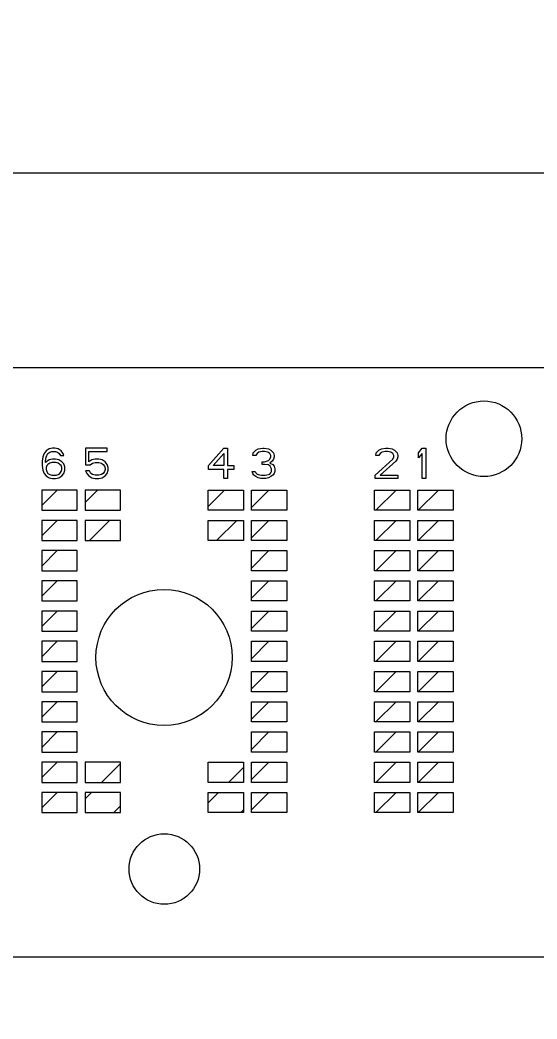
# Model space of a CAD drawing. Header units: millimetres. Extents: x 0 to 594, y 0 to 420.
# Drawn here: x 149.96 to 160.21, y 265.95 to 285.78 of the extents above; entities that cross this region are included whole.
import ezdxf

# ---------------------------------------------------------------- set-up
doc = ezdxf.new("R2010")
doc.units = ezdxf.units.MM
doc.header["$LTSCALE"] = 32.67
doc.layers.get('0').update_dxf_attribs({"linetype": 'CONTINUOUS'})
doc.layers.add('ASSEM_MEM', color=7, linetype='CONTINUOUS')

msp = doc.modelspace()

# ---------------------------------------------------------------- linework, layer by layer
at = {"color": 7, "linetype": 'CONTINUOUS'}
msp.add_circle((143.938, 272.953), 26.941, dxfattribs=at)
at = {"layer": 'ASSEM_MEM', "color": 7, "linetype": 'CONTINUOUS'}
for p, q in [((79.714, 282.744), (171.464, 282.744)), ((171.464, 278.874), (118.564, 278.874)), ((150.474, 277.223), (150.437, 277.172)), ((150.537, 277.262), (150.474, 277.223)), ((150.512, 277.172), (150.549, 277.198)), ((150.599, 277.274), (150.537, 277.262)), ((150.549, 277.198), (150.587, 277.211)), ((150.587, 277.211), (150.662, 277.211)), ((150.649, 277.274), (150.599, 277.274)), ((150.712, 277.262), (150.649, 277.274)), ((150.662, 277.211), (150.699, 277.198)), ((150.699, 277.198), (150.737, 277.172)), ((150.774, 277.223), (150.712, 277.262)), ((150.812, 277.172), (150.774, 277.223)), ((151.684, 277.274), (151.259, 277.274)), ((151.259, 277.274), (151.259, 276.943)), ((151.322, 277.211), (151.684, 277.211)), ((151.322, 277.006), (151.322, 277.211)), ((151.684, 277.211), (151.684, 277.274)), ((153.699, 276.93), (153.999, 277.274)), ((153.999, 277.274), (154.074, 277.274)), ((154.074, 277.274), (154.074, 276.93)), ((154.584, 277.185), (154.634, 277.236)), ((154.634, 277.236), (154.684, 277.262)), ((154.697, 277.198), (154.659, 277.172)), ((154.684, 277.262), (154.772, 277.274)), ((154.759, 277.211), (154.697, 277.198)), ((154.809, 277.211), (154.759, 277.211)), ((154.772, 277.274), (154.797, 277.274)), ((154.797, 277.274), (154.884, 277.262)), ((154.872, 277.198), (154.809, 277.211)), ((154.909, 277.172), (154.872, 277.198)), ((154.884, 277.262), (154.934, 277.236)), ((154.934, 277.236), (154.984, 277.185)), ((157.024, 277.185), (157.074, 277.236)), ((157.074, 277.236), (157.124, 277.262)), ((157.137, 277.198), (157.099, 277.172)), ((157.124, 277.262), (157.212, 277.274)), ((157.199, 277.211), (157.137, 277.198)), ((157.249, 277.211), (157.199, 277.211)), ((157.212, 277.274), (157.262, 277.274)), ((157.312, 277.198), (157.249, 277.211)), ((157.262, 277.274), (157.337, 277.262)), ((157.349, 277.172), (157.312, 277.198)), ((157.337, 277.262), (157.387, 277.236)), ((157.387, 277.236), (157.437, 277.185)), ((157.859, 277.185), (157.934, 277.274)), ((157.934, 277.274), (158.009, 277.274)), ((158.009, 277.274), (158.009, 276.674)), ((150.412, 277.108), (150.399, 277.019)), ((150.399, 277.019), (150.399, 276.93)), ((150.437, 277.172), (150.412, 277.108)), ((150.462, 277.019), (150.474, 277.096)), ((150.537, 277.045), (150.462, 276.994)), ((150.462, 276.994), (150.462, 277.019)), ((150.474, 277.096), (150.487, 277.134)), ((150.487, 277.134), (150.512, 277.172)), ((150.599, 277.057), (150.537, 277.045)), ((150.662, 277.057), (150.599, 277.057)), ((150.724, 277.045), (150.662, 277.057)), ((150.787, 277.006), (150.724, 277.045)), ((150.737, 277.172), (150.762, 277.134)), ((150.762, 277.134), (150.824, 277.134)), ((150.824, 276.968), (150.787, 277.006)), ((150.824, 277.134), (150.812, 277.172)), ((151.384, 277.045), (151.322, 277.006)), ((151.447, 277.057), (151.384, 277.045)), ((151.522, 277.057), (151.447, 277.057)), ((151.584, 277.045), (151.522, 277.057)), ((151.647, 277.006), (151.584, 277.045)), ((151.684, 276.955), (151.647, 277.006)), ((153.787, 276.93), (153.999, 277.172)), ((153.999, 277.172), (153.999, 276.93)), ((154.572, 277.134), (154.584, 277.185)), ((154.634, 277.134), (154.572, 277.134)), ((154.659, 277.172), (154.634, 277.134)), ((154.759, 277.006), (154.809, 277.006)), ((154.759, 276.955), (154.759, 277.006)), ((154.809, 277.006), (154.884, 277.032)), ((154.884, 277.032), (154.909, 277.057)), ((154.934, 277.134), (154.909, 277.172)), ((154.909, 277.057), (154.934, 277.108)), ((154.959, 277.019), (154.909, 276.981)), ((154.934, 277.108), (154.934, 277.134)), ((154.984, 277.057), (154.959, 277.019)), ((154.984, 277.185), (154.997, 277.134)), ((154.997, 277.108), (154.984, 277.057)), ((154.997, 277.134), (154.997, 277.108)), ((156.999, 276.738), (157.349, 277.057)), ((157.012, 277.134), (157.024, 277.185)), ((157.074, 277.134), (157.012, 277.134)), ((157.099, 277.172), (157.074, 277.134)), ((157.412, 277.019), (157.099, 276.738)), ((157.374, 277.134), (157.349, 277.172)), ((157.349, 277.057), (157.374, 277.108)), ((157.374, 277.108), (157.374, 277.134)), ((157.437, 277.057), (157.412, 277.019)), ((157.437, 277.185), (157.449, 277.134)), ((157.449, 277.108), (157.437, 277.057)), ((157.449, 277.134), (157.449, 277.108)), ((157.859, 277.083), (157.859, 277.185)), ((157.934, 277.172), (157.859, 277.083)), ((157.934, 276.674), (157.934, 277.172)), ((150.399, 276.93), (150.412, 276.84)), ((150.412, 276.84), (150.437, 276.777)), ((150.487, 276.93), (150.474, 276.891)), ((150.474, 276.891), (150.474, 276.853)), ((150.474, 276.853), (150.487, 276.815)), ((150.512, 276.955), (150.487, 276.93)), ((150.487, 276.815), (150.512, 276.777)), ((150.549, 276.981), (150.512, 276.955)), ((150.587, 276.994), (150.549, 276.981)), ((150.674, 276.994), (150.587, 276.994)), ((150.712, 276.981), (150.674, 276.994)), ((150.749, 276.955), (150.712, 276.981)), ((150.774, 276.93), (150.749, 276.955)), ((150.749, 276.777), (150.774, 276.815)), ((150.787, 276.891), (150.774, 276.93)), ((150.774, 276.815), (150.787, 276.853)), ((150.787, 276.853), (150.787, 276.891)), ((150.849, 276.904), (150.824, 276.968)), ((150.824, 276.777), (150.849, 276.84)), ((150.849, 276.84), (150.849, 276.904)), ((151.259, 276.943), (151.347, 276.943)), ((151.334, 276.828), (151.259, 276.828)), ((151.259, 276.828), (151.284, 276.777)), ((151.359, 276.777), (151.334, 276.828)), ((151.347, 276.943), (151.397, 276.981)), ((151.397, 276.981), (151.447, 276.994)), ((151.447, 276.994), (151.522, 276.994)), ((151.522, 276.994), (151.572, 276.981)), ((151.572, 276.981), (151.609, 276.955)), ((151.609, 276.955), (151.634, 276.917)), ((151.634, 276.815), (151.609, 276.777)), ((151.634, 276.917), (151.647, 276.879)), ((151.647, 276.853), (151.634, 276.815)), ((151.647, 276.879), (151.647, 276.853)), ((151.709, 276.891), (151.684, 276.955)), ((151.684, 276.777), (151.709, 276.84)), ((151.709, 276.84), (151.709, 276.891)), ((153.699, 276.853), (153.699, 276.93)), ((153.999, 276.853), (153.699, 276.853)), ((153.999, 276.93), (153.787, 276.93)), ((153.999, 276.674), (153.999, 276.853)), ((154.074, 276.93), (154.199, 276.93)), ((154.199, 276.853), (154.074, 276.853)), ((154.074, 276.853), (154.074, 276.674)), ((154.199, 276.93), (154.199, 276.853)), ((154.559, 276.815), (154.622, 276.815)), ((154.572, 276.777), (154.559, 276.815)), ((154.622, 276.815), (154.634, 276.789)), ((154.809, 276.955), (154.759, 276.955)), ((154.884, 276.943), (154.809, 276.955)), ((154.922, 276.917), (154.884, 276.943)), ((154.909, 276.981), (154.972, 276.955)), ((154.947, 276.866), (154.922, 276.917)), ((154.934, 276.789), (154.947, 276.815)), ((154.947, 276.815), (154.947, 276.866)), ((154.972, 276.955), (154.997, 276.917)), ((154.997, 276.917), (155.009, 276.866)), ((155.009, 276.815), (154.997, 276.777)), ((155.009, 276.866), (155.009, 276.815)), ((150.437, 276.777), (150.474, 276.725)), ((150.474, 276.725), (150.537, 276.687)), ((150.512, 276.777), (150.549, 276.751)), ((150.537, 276.687), (150.599, 276.674)), ((150.549, 276.751), (150.587, 276.738)), ((150.587, 276.738), (150.674, 276.738)), ((150.599, 276.674), (150.662, 276.674)), ((150.662, 276.674), (150.724, 276.687)), ((150.674, 276.738), (150.712, 276.751)), ((150.712, 276.751), (150.749, 276.777)), ((150.724, 276.687), (150.787, 276.725)), ((150.787, 276.725), (150.824, 276.777)), ((151.284, 276.777), (151.322, 276.725)), ((151.322, 276.725), (151.384, 276.687)), ((151.397, 276.751), (151.359, 276.777)), ((151.384, 276.687), (151.447, 276.674)), ((151.447, 276.738), (151.397, 276.751)), ((151.522, 276.738), (151.447, 276.738)), ((151.447, 276.674), (151.522, 276.674)), ((151.572, 276.751), (151.522, 276.738)), ((151.522, 276.674), (151.584, 276.687)), ((151.609, 276.777), (151.572, 276.751)), ((151.584, 276.687), (151.647, 276.725)), ((151.647, 276.725), (151.684, 276.777)), ((154.074, 276.674), (153.999, 276.674)), ((154.597, 276.738), (154.572, 276.777)), ((154.634, 276.713), (154.597, 276.738)), ((154.634, 276.789), (154.659, 276.764)), ((154.684, 276.687), (154.634, 276.713)), ((154.659, 276.764), (154.684, 276.751)), ((154.684, 276.751), (154.747, 276.738)), ((154.734, 276.674), (154.684, 276.687)), ((154.834, 276.674), (154.734, 276.674)), ((154.747, 276.738), (154.822, 276.738)), ((154.822, 276.738), (154.884, 276.751)), ((154.884, 276.687), (154.834, 276.674)), ((154.884, 276.751), (154.909, 276.764)), ((154.934, 276.713), (154.884, 276.687)), ((154.909, 276.764), (154.934, 276.789)), ((154.972, 276.738), (154.934, 276.713)), ((154.997, 276.777), (154.972, 276.738)), ((156.999, 276.674), (156.999, 276.738)), ((157.449, 276.674), (156.999, 276.674)), ((157.099, 276.738), (157.449, 276.738)), ((157.449, 276.738), (157.449, 276.674)), ((158.009, 276.674), (157.934, 276.674)), ((151.089, 276.444), (150.389, 276.444)), ((150.389, 276.444), (150.389, 276.044)), ((150.389, 276.138), (150.695, 276.444)), ((151.089, 276.044), (151.089, 276.444)), ((151.949, 276.444), (151.249, 276.444)), ((151.249, 276.444), (151.249, 276.044)), ((151.249, 276.199), (151.495, 276.444)), ((151.949, 276.044), (151.949, 276.444)), ((153.689, 276.444), (154.389, 276.444)), ((153.689, 276.044), (153.689, 276.444)), ((153.689, 276.118), (154.015, 276.444)), ((154.389, 276.444), (154.389, 276.044)), ((154.549, 276.444), (155.249, 276.444)), ((154.549, 276.044), (154.549, 276.444)), ((154.549, 276.098), (154.895, 276.444)), ((155.249, 276.444), (155.249, 276.044)), ((156.989, 276.444), (157.689, 276.444)), ((156.989, 276.044), (156.989, 276.444)), ((157.015, 276.044), (157.415, 276.444)), ((157.689, 276.444), (157.689, 276.044)), ((157.849, 276.444), (158.549, 276.444)), ((157.849, 276.044), (157.849, 276.444)), ((157.855, 276.044), (158.255, 276.444)), ((158.549, 276.444), (158.549, 276.044)), ((150.389, 276.044), (151.089, 276.044)), ((151.249, 276.044), (151.949, 276.044)), ((151.935, 276.044), (151.949, 276.059)), ((154.389, 276.044), (153.689, 276.044)), ((155.249, 276.044), (154.549, 276.044)), ((157.689, 276.044), (156.989, 276.044)), ((158.549, 276.044), (157.849, 276.044)), ((151.089, 275.844), (150.389, 275.844)), ((150.389, 275.844), (150.389, 275.444)), ((150.389, 275.538), (150.695, 275.844)), ((151.089, 275.444), (151.089, 275.844)), ((151.949, 275.844), (151.249, 275.844)), ((151.249, 275.844), (151.249, 275.444)), ((151.335, 275.444), (151.735, 275.844)), ((151.949, 275.444), (151.949, 275.844)), ((153.689, 275.844), (154.389, 275.844)), ((153.689, 275.444), (153.689, 275.844)), ((153.855, 275.444), (154.255, 275.844)), ((154.389, 275.844), (154.389, 275.444)), ((154.549, 275.844), (155.249, 275.844)), ((154.549, 275.444), (154.549, 275.844)), ((154.549, 275.498), (154.895, 275.844)), ((155.249, 275.844), (155.249, 275.444)), ((156.989, 275.844), (157.689, 275.844)), ((156.989, 275.444), (156.989, 275.844)), ((157.015, 275.444), (157.415, 275.844)), ((157.689, 275.844), (157.689, 275.444)), ((157.849, 275.844), (158.549, 275.844)), ((157.849, 275.444), (157.849, 275.844)), ((157.855, 275.444), (158.255, 275.844)), ((158.549, 275.844), (158.549, 275.444)), ((150.389, 275.444), (151.089, 275.444)), ((151.249, 275.444), (151.949, 275.444)), ((154.389, 275.444), (153.689, 275.444)), ((155.249, 275.444), (154.549, 275.444)), ((157.689, 275.444), (156.989, 275.444)), ((158.549, 275.444), (157.849, 275.444)), ((151.089, 275.244), (150.389, 275.244)), ((150.389, 275.244), (150.389, 274.844)), ((150.389, 274.938), (150.695, 275.244)), ((151.089, 274.844), (151.089, 275.244)), ((154.549, 275.244), (155.249, 275.244)), ((154.549, 274.844), (154.549, 275.244)), ((154.549, 274.898), (154.895, 275.244)), ((155.249, 275.244), (155.249, 274.844)), ((156.989, 275.244), (157.689, 275.244)), ((156.989, 274.844), (156.989, 275.244)), ((157.015, 274.844), (157.415, 275.244)), ((157.689, 275.244), (157.689, 274.844)), ((157.849, 275.244), (158.549, 275.244)), ((157.849, 274.844), (157.849, 275.244)), ((157.855, 274.844), (158.255, 275.244)), ((158.549, 275.244), (158.549, 274.844)), ((150.389, 274.844), (151.089, 274.844)), ((155.249, 274.844), (154.549, 274.844)), ((157.689, 274.844), (156.989, 274.844)), ((158.549, 274.844), (157.849, 274.844)), ((151.089, 274.644), (150.389, 274.644)), ((150.389, 274.644), (150.389, 274.244)), ((150.389, 274.338), (150.695, 274.644)), ((151.089, 274.244), (151.089, 274.644)), ((154.549, 274.644), (155.249, 274.644)), ((154.549, 274.244), (154.549, 274.644)), ((154.549, 274.298), (154.895, 274.644)), ((155.249, 274.644), (155.249, 274.244)), ((156.989, 274.644), (157.689, 274.644)), ((156.989, 274.244), (156.989, 274.644)), ((157.015, 274.244), (157.415, 274.644)), ((157.689, 274.644), (157.689, 274.244)), ((157.849, 274.644), (158.549, 274.644)), ((157.849, 274.244), (157.849, 274.644)), ((157.855, 274.244), (158.255, 274.644)), ((158.549, 274.644), (158.549, 274.244)), ((150.389, 274.244), (151.089, 274.244)), ((155.249, 274.244), (154.549, 274.244)), ((157.689, 274.244), (156.989, 274.244)), ((158.549, 274.244), (157.849, 274.244)), ((151.089, 274.044), (150.389, 274.044)), ((150.389, 274.044), (150.389, 273.644)), ((150.389, 273.738), (150.695, 274.044)), ((151.089, 273.644), (151.089, 274.044)), ((154.549, 274.044), (155.249, 274.044)), ((154.549, 273.644), (154.549, 274.044)), ((154.549, 273.698), (154.895, 274.044)), ((155.249, 274.044), (155.249, 273.644)), ((156.989, 274.044), (157.689, 274.044)), ((156.989, 273.644), (156.989, 274.044)), ((157.015, 273.644), (157.415, 274.044)), ((157.689, 274.044), (157.689, 273.644)), ((157.849, 274.044), (158.549, 274.044)), ((157.849, 273.644), (157.849, 274.044)), ((157.855, 273.644), (158.255, 274.044)), ((158.549, 274.044), (158.549, 273.644)), ((150.389, 273.644), (151.089, 273.644)), ((155.249, 273.644), (154.549, 273.644)), ((157.689, 273.644), (156.989, 273.644)), ((158.549, 273.644), (157.849, 273.644)), ((151.089, 273.444), (150.389, 273.444)), ((150.389, 273.444), (150.389, 273.044)), ((150.389, 273.138), (150.695, 273.444)), ((151.089, 273.044), (151.089, 273.444)), ((154.549, 273.444), (155.249, 273.444)), ((154.549, 273.044), (154.549, 273.444)), ((154.549, 273.098), (154.895, 273.444)), ((155.249, 273.444), (155.249, 273.044)), ((156.989, 273.444), (157.689, 273.444)), ((156.989, 273.044), (156.989, 273.444)), ((157.015, 273.044), (157.415, 273.444)), ((157.689, 273.444), (157.689, 273.044)), ((157.849, 273.444), (158.549, 273.444)), ((157.849, 273.044), (157.849, 273.444)), ((157.855, 273.044), (158.255, 273.444)), ((158.549, 273.444), (158.549, 273.044)), ((150.389, 273.044), (151.089, 273.044)), ((155.249, 273.044), (154.549, 273.044)), ((157.689, 273.044), (156.989, 273.044)), ((158.549, 273.044), (157.849, 273.044)), ((151.089, 272.844), (150.389, 272.844)), ((150.389, 272.844), (150.389, 272.444)), ((150.389, 272.538), (150.695, 272.844)), ((151.089, 272.444), (151.089, 272.844)), ((154.549, 272.844), (155.249, 272.844)), ((154.549, 272.444), (154.549, 272.844)), ((154.549, 272.498), (154.895, 272.844)), ((155.249, 272.844), (155.249, 272.444)), ((156.989, 272.844), (157.689, 272.844)), ((156.989, 272.444), (156.989, 272.844)), ((157.015, 272.444), (157.415, 272.844)), ((157.689, 272.844), (157.689, 272.444)), ((157.849, 272.844), (158.549, 272.844)), ((157.849, 272.444), (157.849, 272.844)), ((157.855, 272.444), (158.255, 272.844)), ((158.549, 272.844), (158.549, 272.444)), ((150.389, 272.444), (151.089, 272.444)), ((155.249, 272.444), (154.549, 272.444)), ((157.689, 272.444), (156.989, 272.444)), ((158.549, 272.444), (157.849, 272.444)), ((151.089, 272.244), (150.389, 272.244)), ((150.389, 272.244), (150.389, 271.844)), ((150.389, 271.938), (150.695, 272.244)), ((151.089, 271.844), (151.089, 272.244)), ((154.549, 272.244), (155.249, 272.244)), ((154.549, 271.844), (154.549, 272.244)), ((154.549, 271.898), (154.895, 272.244)), ((155.249, 272.244), (155.249, 271.844)), ((156.989, 272.244), (157.689, 272.244)), ((156.989, 271.844), (156.989, 272.244)), ((157.015, 271.844), (157.415, 272.244)), ((157.689, 272.244), (157.689, 271.844)), ((157.849, 272.244), (158.549, 272.244)), ((157.849, 271.844), (157.849, 272.244)), ((157.855, 271.844), (158.255, 272.244)), ((158.549, 272.244), (158.549, 271.844)), ((150.389, 271.844), (151.089, 271.844)), ((155.249, 271.844), (154.549, 271.844)), ((157.689, 271.844), (156.989, 271.844)), ((158.549, 271.844), (157.849, 271.844)), ((151.089, 271.644), (150.389, 271.644)), ((150.389, 271.644), (150.389, 271.244)), ((150.389, 271.338), (150.695, 271.644)), ((151.089, 271.244), (151.089, 271.644)), ((154.549, 271.644), (155.249, 271.644)), ((154.549, 271.244), (154.549, 271.644)), ((154.549, 271.298), (154.895, 271.644)), ((155.249, 271.644), (155.249, 271.244)), ((156.989, 271.644), (157.689, 271.644)), ((156.989, 271.244), (156.989, 271.644)), ((157.015, 271.244), (157.415, 271.644)), ((157.689, 271.644), (157.689, 271.244)), ((157.849, 271.644), (158.549, 271.644)), ((157.849, 271.244), (157.849, 271.644)), ((157.855, 271.244), (158.255, 271.644)), ((158.549, 271.644), (158.549, 271.244)), ((150.389, 271.244), (151.089, 271.244)), ((155.249, 271.244), (154.549, 271.244)), ((157.689, 271.244), (156.989, 271.244)), ((158.549, 271.244), (157.849, 271.244)), ((151.089, 271.044), (150.389, 271.044)), ((150.389, 271.044), (150.389, 270.644)), ((150.389, 270.738), (150.695, 271.044)), ((151.089, 270.644), (151.089, 271.044)), ((151.949, 271.044), (151.249, 271.044)), ((151.249, 271.044), (151.249, 270.644)), ((151.575, 270.644), (151.949, 271.018)), ((151.949, 270.644), (151.949, 271.044)), ((153.689, 271.044), (154.389, 271.044)), ((153.689, 270.644), (153.689, 271.044)), ((154.095, 270.644), (154.389, 270.938)), ((154.389, 271.044), (154.389, 270.644)), ((154.549, 271.044), (155.249, 271.044)), ((154.549, 270.644), (154.549, 271.044)), ((154.549, 270.698), (154.895, 271.044)), ((155.249, 271.044), (155.249, 270.644)), ((156.989, 271.044), (157.689, 271.044)), ((156.989, 270.644), (156.989, 271.044)), ((157.015, 270.644), (157.415, 271.044)), ((157.689, 271.044), (157.689, 270.644)), ((157.849, 271.044), (158.549, 271.044)), ((157.849, 270.644), (157.849, 271.044)), ((157.855, 270.644), (158.255, 271.044)), ((158.549, 271.044), (158.549, 270.644)), ((150.389, 270.644), (151.089, 270.644)), ((151.249, 270.644), (151.949, 270.644)), ((154.389, 270.644), (153.689, 270.644)), ((155.249, 270.644), (154.549, 270.644)), ((157.689, 270.644), (156.989, 270.644)), ((158.549, 270.644), (157.849, 270.644)), ((151.089, 270.444), (150.389, 270.444)), ((150.389, 270.444), (150.389, 270.044)), ((150.389, 270.138), (150.695, 270.444)), ((151.089, 270.044), (151.089, 270.444)), ((151.949, 270.444), (151.249, 270.444)), ((151.249, 270.444), (151.249, 270.044)), ((151.249, 270.318), (151.375, 270.444)), ((151.949, 270.044), (151.949, 270.444)), ((153.689, 270.444), (154.389, 270.444)), ((153.689, 270.044), (153.689, 270.444)), ((153.689, 270.238), (153.895, 270.444)), ((154.389, 270.444), (154.389, 270.044)), ((154.549, 270.444), (155.249, 270.444)), ((154.549, 270.044), (154.549, 270.444)), ((154.549, 270.098), (154.895, 270.444)), ((155.249, 270.444), (155.249, 270.044)), ((156.989, 270.444), (157.689, 270.444)), ((156.989, 270.044), (156.989, 270.444)), ((157.015, 270.044), (157.415, 270.444)), ((157.689, 270.444), (157.689, 270.044)), ((157.849, 270.444), (158.549, 270.444)), ((157.849, 270.044), (157.849, 270.444)), ((157.855, 270.044), (158.255, 270.444)), ((158.549, 270.444), (158.549, 270.044)), ((151.815, 270.044), (151.949, 270.178)), ((154.335, 270.044), (154.389, 270.098)), ((150.389, 270.044), (151.089, 270.044)), ((151.249, 270.044), (151.949, 270.044)), ((154.389, 270.044), (153.689, 270.044)), ((155.249, 270.044), (154.549, 270.044)), ((157.689, 270.044), (156.989, 270.044)), ((158.549, 270.044), (157.849, 270.044)), ((160.514, 267.174), (127.814, 267.174))]:
    msp.add_line(p, q, dxfattribs=at)
for centre, radius in [((159.159, 277.464), 0.75), ((152.814, 273.124), 1.35), ((152.819, 268.924), 0.7)]:
    msp.add_circle(centre, radius, dxfattribs=at)

doc.saveas('drawing.dxf')
